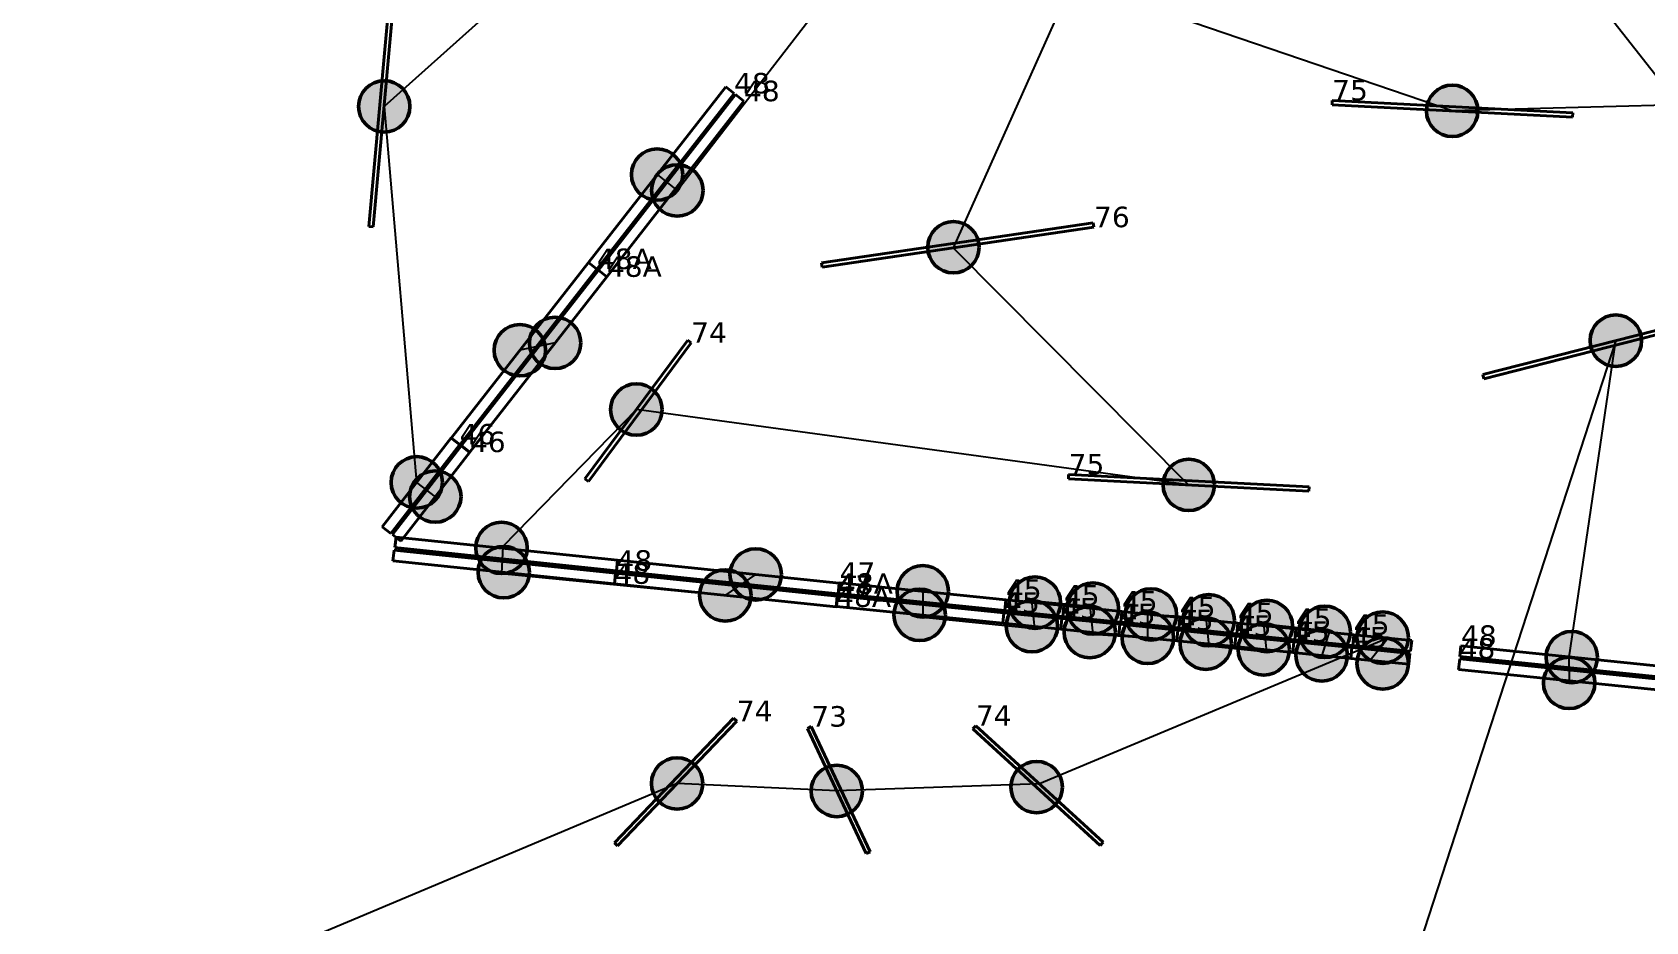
# Model space of a CAD drawing. Header units: millimetres. Extents: x -243740 to 150609, y -473655 to -165121.
# Drawn here: x 50245 to 64425, y -354028 to -346214 of the extents above; entities that cross this region are included whole.
import ezdxf

# ---------------------------------------------------------------- set-up
doc = ezdxf.new("R2010")
doc.units = ezdxf.units.MM
doc.layers.add('_Гр.ЩД-1C.10.4.I6.7', color=6, linetype='Continuous')
doc.layers.add('_Гр.ЩД-1C.10.4.I7.7', color=6, linetype='Continuous')
for name, color, linetype, lineweight in [('_освещение_dali', 3, 'Continuous', 50), ('DLX_FL1_LUM 122', 1, 'Continuous', 40), ('DLX_FL1_LUM 222', 5, 'Continuous', 40), ('DLX_LUM 12', 5, 'Continuous', 40), ('DLX_LUM 14', 5, 'Continuous', 40), ('DLX_LUM 17', 5, 'Continuous', 40), ('DLX_LUM 3', 5, 'Continuous', 40), ('DLX_LUM 4', 5, 'Continuous', 40), ('DLX_LUM 5', 5, 'Continuous', 40), ('DLX_LUM 6', 5, 'Continuous', 40)]:
    doc.layers.add(name, color=color, linetype=linetype, lineweight=lineweight)
doc.styles.add('TableTextStyle', font='')
doc.styles.get('TableTextStyle').set_extended_font_data('VERDANA.TTF')
doc.linetypes.add('Truba', pattern='A,3e-05,[4,MSH_7,S=1,R=0,X=0,Y=0],-3.022072', length=3.022102)

# ---------------------------------------------------------------- blocks, each defined once
blk = doc.blocks.new('A$Caabd1818')
at = {"layer": 'DLX_FL1_LUM 122'}
for points in [[(49958, 47743, 0), (51163, 49286, 0)], [(51163, 49286, 0), (49958, 47743, 0)], [(51163, 49286, 0), (49958, 47743, 0)], [(49958, 47743, 0), (51163, 49286, 0)], [(51238, 49228, 0), (50032, 47685, 0)], [(50032, 47685, 0), (51238, 49228, 0)], [(50032, 47685, 0), (51238, 49228, 0)], [(51238, 49228, 0), (50032, 47685, 0)], [(50045, 47675, 0), (51251, 49218, 0)], [(51251, 49218, 0), (50045, 47675, 0)], [(51251, 49218, 0), (50045, 47675, 0)], [(50045, 47675, 0), (51251, 49218, 0)], [(51163, 49286, 0), (51163, 49286, 0)], [(51163, 49286, 0), (51238, 49228, 0)], [(51238, 49228, 0), (51163, 49286, 0)], [(51163, 49286, 0), (51163, 49286, 0)], [(51238, 49228, 0), (51163, 49286, 0)], [(51163, 49286, 0), (51238, 49228, 0)], [(51238, 49228, 0), (51238, 49228, 0)], [(51238, 49228, 0), (51238, 49228, 0)], [(51251, 49218, 0), (51251, 49218, 0)], [(51251, 49218, 0), (51325, 49160, 0)], [(51325, 49160, 0), (51251, 49218, 0)], [(51251, 49218, 0), (51251, 49218, 0)], [(51325, 49160, 0), (51251, 49218, 0)], [(51251, 49218, 0), (51325, 49160, 0)], [(51325, 49160, 0), (50119, 47617, 0)], [(50119, 47617, 0), (51325, 49160, 0)], [(50119, 47617, 0), (51325, 49160, 0)], [(51325, 49160, 0), (50119, 47617, 0)], [(51325, 49160, 0), (51325, 49160, 0)], [(51325, 49160, 0), (51325, 49160, 0)], [(50032, 47685, 0), (49958, 47743, 0)], [(49958, 47743, 0), (49958, 47743, 0)], [(49958, 47743, 0), (50032, 47685, 0)], [(49958, 47743, 0), (49958, 47743, 0)], [(49958, 47743, 0), (50032, 47685, 0)], [(50032, 47685, 0), (49958, 47743, 0)], [(50032, 47685, 0), (50032, 47685, 0)], [(50032, 47685, 0), (50032, 47685, 0)], [(50119, 47617, 0), (50045, 47675, 0)], [(50045, 47675, 0), (50045, 47675, 0)], [(50045, 47675, 0), (50119, 47617, 0)], [(50045, 47675, 0), (50045, 47675, 0)], [(50045, 47675, 0), (50119, 47617, 0)], [(50119, 47617, 0), (50045, 47675, 0)], [(50119, 47617, 0), (50119, 47617, 0)], [(50119, 47617, 0), (50119, 47617, 0)], [(51409, 46578, 0), (51419, 46671, 0)], [(51419, 46671, 0), (51409, 46578, 0)], [(51419, 46671, 0), (51409, 46578, 0)], [(51409, 46578, 0), (51419, 46671, 0)], [(51419, 46671, 0), (53367, 46468, 0)], [(53367, 46468, 0), (51419, 46671, 0)], [(51419, 46671, 0), (51419, 46671, 0)], [(51419, 46671, 0), (51419, 46671, 0)], [(53367, 46468, 0), (51419, 46671, 0)], [(51419, 46671, 0), (53367, 46468, 0)], [(51393, 46463, 0), (51402, 46556, 0)], [(51402, 46556, 0), (51393, 46463, 0)], [(51402, 46556, 0), (51393, 46463, 0)], [(51393, 46463, 0), (51402, 46556, 0)], [(51402, 46556, 0), (53350, 46353, 0)], [(53350, 46353, 0), (51402, 46556, 0)], [(51402, 46556, 0), (51402, 46556, 0)], [(51402, 46556, 0), (51402, 46556, 0)], [(53350, 46353, 0), (51402, 46556, 0)], [(51402, 46556, 0), (53350, 46353, 0)], [(53357, 46375, 0), (51409, 46578, 0)], [(51409, 46578, 0), (51409, 46578, 0)], [(51409, 46578, 0), (53357, 46375, 0)], [(51409, 46578, 0), (51409, 46578, 0)], [(51409, 46578, 0), (53357, 46375, 0)], [(53357, 46375, 0), (51409, 46578, 0)], [(53340, 46260, 0), (51393, 46463, 0)], [(51393, 46463, 0), (51393, 46463, 0)], [(51393, 46463, 0), (53340, 46260, 0)], [(51393, 46463, 0), (51393, 46463, 0)], [(51393, 46463, 0), (53340, 46260, 0)], [(53340, 46260, 0), (51393, 46463, 0)], [(53367, 46468, 0), (53357, 46375, 0)], [(53357, 46375, 0), (53367, 46468, 0)], [(53357, 46375, 0), (53367, 46468, 0)], [(53367, 46468, 0), (53357, 46375, 0)], [(53357, 46375, 0), (53357, 46375, 0)], [(53357, 46375, 0), (53357, 46375, 0)], [(53367, 46468, 0), (53367, 46468, 0)], [(53367, 46468, 0), (53367, 46468, 0)], [(53350, 46353, 0), (53340, 46260, 0)], [(53340, 46260, 0), (53350, 46353, 0)], [(53340, 46260, 0), (53350, 46353, 0)], [(53350, 46353, 0), (53340, 46260, 0)], [(53340, 46260, 0), (53340, 46260, 0)], [(53340, 46260, 0), (53340, 46260, 0)], [(53350, 46353, 0), (53350, 46353, 0)], [(53350, 46353, 0), (53350, 46353, 0)]]:
    blk.add_polyline3d(points, dxfattribs=at)
at = {"layer": 'DLX_FL1_LUM 222'}
for points in [[(51163, 49286, 0), (52369, 50829, 0)], [(52369, 50829, 0), (51163, 49286, 0)], [(52369, 50829, 0), (51163, 49286, 0)], [(51163, 49286, 0), (52369, 50829, 0)], [(52443, 50771, 0), (51237, 49228, 0)], [(51237, 49228, 0), (52443, 50771, 0)], [(51237, 49228, 0), (52443, 50771, 0)], [(52443, 50771, 0), (51237, 49228, 0)], [(52369, 50829, 0), (52369, 50829, 0)], [(52369, 50829, 0), (52443, 50771, 0)], [(52443, 50771, 0), (52369, 50829, 0)], [(52369, 50829, 0), (52369, 50829, 0)], [(52443, 50771, 0), (52369, 50829, 0)], [(52369, 50829, 0), (52443, 50771, 0)], [(52443, 50771, 0), (52443, 50771, 0)], [(52443, 50771, 0), (52443, 50771, 0)], [(51251, 49218, 0), (52456, 50761, 0)], [(52456, 50761, 0), (51251, 49218, 0)], [(52456, 50761, 0), (51251, 49218, 0)], [(51251, 49218, 0), (52456, 50761, 0)], [(52530, 50703, 0), (51325, 49160, 0)], [(51325, 49160, 0), (52530, 50703, 0)], [(51325, 49160, 0), (52530, 50703, 0)], [(52530, 50703, 0), (51325, 49160, 0)], [(52456, 50761, 0), (52456, 50761, 0)], [(52456, 50761, 0), (52530, 50703, 0)], [(52530, 50703, 0), (52456, 50761, 0)], [(52456, 50761, 0), (52456, 50761, 0)], [(52530, 50703, 0), (52456, 50761, 0)], [(52456, 50761, 0), (52530, 50703, 0)], [(52530, 50703, 0), (52530, 50703, 0)], [(52530, 50703, 0), (52530, 50703, 0)], [(51237, 49228, 0), (51163, 49286, 0)], [(51163, 49286, 0), (51163, 49286, 0)], [(51163, 49286, 0), (51237, 49228, 0)], [(51163, 49286, 0), (51163, 49286, 0)], [(51163, 49286, 0), (51237, 49228, 0)], [(51237, 49228, 0), (51163, 49286, 0)], [(51237, 49228, 0), (51237, 49228, 0)], [(51237, 49228, 0), (51237, 49228, 0)], [(51325, 49160, 0), (51251, 49218, 0)], [(51251, 49218, 0), (51251, 49218, 0)], [(51251, 49218, 0), (51325, 49160, 0)], [(51251, 49218, 0), (51251, 49218, 0)], [(51251, 49218, 0), (51325, 49160, 0)], [(51325, 49160, 0), (51251, 49218, 0)], [(51325, 49160, 0), (51325, 49160, 0)], [(51325, 49160, 0), (51325, 49160, 0)], [(49462, 46781, 0), (49472, 46874, 0)], [(49472, 46874, 0), (49462, 46781, 0)], [(49472, 46874, 0), (49462, 46781, 0)], [(49462, 46781, 0), (49472, 46874, 0)], [(49472, 46874, 0), (51419, 46671, 0)], [(51419, 46671, 0), (49472, 46874, 0)], [(49472, 46874, 0), (49472, 46874, 0)], [(49472, 46874, 0), (49472, 46874, 0)], [(51419, 46671, 0), (49472, 46874, 0)], [(49472, 46874, 0), (51419, 46671, 0)], [(49445, 46666, 0), (49455, 46759, 0)], [(49455, 46759, 0), (49445, 46666, 0)], [(49455, 46759, 0), (49445, 46666, 0)], [(49445, 46666, 0), (49455, 46759, 0)], [(51393, 46463, 0), (49445, 46666, 0)], [(49445, 46666, 0), (49445, 46666, 0)], [(49445, 46666, 0), (51393, 46463, 0)], [(49445, 46666, 0), (49445, 46666, 0)], [(49445, 46666, 0), (51393, 46463, 0)], [(51393, 46463, 0), (49445, 46666, 0)], [(49455, 46759, 0), (51402, 46556, 0)], [(51402, 46556, 0), (49455, 46759, 0)], [(49455, 46759, 0), (49455, 46759, 0)], [(49455, 46759, 0), (49455, 46759, 0)], [(51402, 46556, 0), (49455, 46759, 0)], [(49455, 46759, 0), (51402, 46556, 0)], [(51409, 46578, 0), (49462, 46781, 0)], [(49462, 46781, 0), (49462, 46781, 0)], [(49462, 46781, 0), (51409, 46578, 0)], [(49462, 46781, 0), (49462, 46781, 0)], [(49462, 46781, 0), (51409, 46578, 0)], [(51409, 46578, 0), (49462, 46781, 0)], [(51419, 46671, 0), (51409, 46578, 0)], [(51409, 46578, 0), (51419, 46671, 0)], [(51409, 46578, 0), (51419, 46671, 0)], [(51419, 46671, 0), (51409, 46578, 0)], [(51419, 46671, 0), (51419, 46671, 0)], [(51419, 46671, 0), (51419, 46671, 0)], [(51402, 46556, 0), (51393, 46463, 0)], [(51393, 46463, 0), (51402, 46556, 0)], [(51393, 46463, 0), (51402, 46556, 0)], [(51402, 46556, 0), (51393, 46463, 0)], [(51402, 46556, 0), (51402, 46556, 0)], [(51402, 46556, 0), (51402, 46556, 0)], [(51409, 46578, 0), (51409, 46578, 0)], [(51409, 46578, 0), (51409, 46578, 0)], [(51393, 46463, 0), (51393, 46463, 0)], [(51393, 46463, 0), (51393, 46463, 0)], [(58810, 45711, 0), (58820, 45805, 0)], [(58820, 45805, 0), (58810, 45711, 0)], [(58820, 45805, 0), (58810, 45711, 0)], [(58810, 45711, 0), (58820, 45805, 0)], [(58820, 45805, 0), (58820, 45805, 0)], [(58820, 45805, 0), (60767, 45606, 0)], [(60767, 45606, 0), (58820, 45805, 0)], [(58820, 45805, 0), (58820, 45805, 0)], [(60767, 45606, 0), (58820, 45805, 0)], [(58820, 45805, 0), (60767, 45606, 0)], [(58822, 45824, 0), (58831, 45918, 0)], [(58831, 45918, 0), (58822, 45824, 0)], [(58831, 45918, 0), (58822, 45824, 0)], [(58822, 45824, 0), (58831, 45918, 0)], [(60769, 45626, 0), (58822, 45824, 0)], [(58822, 45824, 0), (58822, 45824, 0)], [(58822, 45824, 0), (60769, 45626, 0)], [(58822, 45824, 0), (58822, 45824, 0)], [(58822, 45824, 0), (60769, 45626, 0)], [(60769, 45626, 0), (58822, 45824, 0)], [(58831, 45918, 0), (58831, 45918, 0)], [(58831, 45918, 0), (60779, 45719, 0)], [(60779, 45719, 0), (58831, 45918, 0)], [(58831, 45918, 0), (58831, 45918, 0)], [(60779, 45719, 0), (58831, 45918, 0)], [(58831, 45918, 0), (60779, 45719, 0)], [(60758, 45512, 0), (58810, 45711, 0)], [(58810, 45711, 0), (58810, 45711, 0)], [(58810, 45711, 0), (60758, 45512, 0)], [(58810, 45711, 0), (58810, 45711, 0)], [(58810, 45711, 0), (60758, 45512, 0)], [(60758, 45512, 0), (58810, 45711, 0)]]:
    blk.add_polyline3d(points, dxfattribs=at)
at = {"layer": 'DLX_LUM 12'}
for points in [[(51132, 47386, 0), (52036, 48603, 0)], [(52036, 48603, 0), (51132, 47386, 0)], [(52036, 48603, 0), (51132, 47386, 0)], [(51132, 47386, 0), (52036, 48603, 0)], [(52067, 48580, 0), (51163, 47363, 0)], [(51163, 47363, 0), (52067, 48580, 0)], [(51163, 47363, 0), (52067, 48580, 0)], [(52067, 48580, 0), (51163, 47363, 0)], [(52036, 48603, 0), (52036, 48603, 0)], [(52036, 48603, 0), (52067, 48580, 0)], [(52067, 48580, 0), (52036, 48603, 0)], [(52036, 48603, 0), (52036, 48603, 0)], [(52067, 48580, 0), (52036, 48603, 0)], [(52036, 48603, 0), (52067, 48580, 0)], [(52067, 48580, 0), (52067, 48580, 0)], [(52067, 48580, 0), (52067, 48580, 0)], [(51163, 47363, 0), (51132, 47386, 0)], [(51132, 47386, 0), (51132, 47386, 0)], [(51132, 47386, 0), (51163, 47363, 0)], [(51132, 47386, 0), (51132, 47386, 0)], [(51132, 47386, 0), (51163, 47363, 0)], [(51163, 47363, 0), (51132, 47386, 0)], [(51163, 47363, 0), (51163, 47363, 0)], [(51163, 47363, 0), (51163, 47363, 0)], [(51391, 44187, 0), (52439, 45282, 0)], [(52439, 45282, 0), (51391, 44187, 0)], [(52439, 45282, 0), (51391, 44187, 0)], [(51391, 44187, 0), (52439, 45282, 0)], [(52467, 45256, 0), (51418, 44161, 0)], [(51418, 44161, 0), (52467, 45256, 0)], [(51418, 44161, 0), (52467, 45256, 0)], [(52467, 45256, 0), (51418, 44161, 0)], [(52439, 45282, 0), (52439, 45282, 0)], [(52439, 45282, 0), (52467, 45256, 0)], [(52467, 45256, 0), (52439, 45282, 0)], [(52439, 45282, 0), (52439, 45282, 0)], [(52467, 45256, 0), (52439, 45282, 0)], [(52439, 45282, 0), (52467, 45256, 0)], [(52467, 45256, 0), (52467, 45256, 0)], [(52467, 45256, 0), (52467, 45256, 0)], [(54542, 45188, 0), (54568, 45216, 0)], [(54568, 45216, 0), (54542, 45188, 0)], [(54568, 45216, 0), (54542, 45188, 0)], [(54542, 45188, 0), (54568, 45216, 0)], [(55661, 44165, 0), (54542, 45188, 0)], [(54542, 45188, 0), (54542, 45188, 0)], [(54542, 45188, 0), (55661, 44165, 0)], [(54542, 45188, 0), (54542, 45188, 0)], [(54542, 45188, 0), (55661, 44165, 0)], [(55661, 44165, 0), (54542, 45188, 0)], [(54568, 45216, 0), (54568, 45216, 0)], [(54568, 45216, 0), (55687, 44193, 0)], [(55687, 44193, 0), (54568, 45216, 0)], [(54568, 45216, 0), (54568, 45216, 0)], [(55687, 44193, 0), (54568, 45216, 0)], [(54568, 45216, 0), (55687, 44193, 0)], [(51391, 44187, 0), (51391, 44187, 0)], [(51418, 44161, 0), (51391, 44187, 0)], [(51391, 44187, 0), (51391, 44187, 0)], [(51391, 44187, 0), (51418, 44161, 0)], [(51391, 44187, 0), (51418, 44161, 0)], [(51418, 44161, 0), (51391, 44187, 0)], [(51418, 44161, 0), (51418, 44161, 0)], [(51418, 44161, 0), (51418, 44161, 0)], [(55687, 44193, 0), (55661, 44165, 0)], [(55661, 44165, 0), (55687, 44193, 0)], [(55661, 44165, 0), (55687, 44193, 0)], [(55687, 44193, 0), (55661, 44165, 0)], [(55661, 44165, 0), (55661, 44165, 0)], [(55661, 44165, 0), (55661, 44165, 0)], [(55687, 44193, 0), (55687, 44193, 0)], [(55687, 44193, 0), (55687, 44193, 0)]]:
    blk.add_polyline3d(points, dxfattribs=at)
at = {"layer": 'DLX_LUM 14'}
for points in [[(53212, 49282, 0), (55600, 49634, 0)], [(55600, 49634, 0), (53212, 49282, 0)], [(55600, 49634, 0), (53212, 49282, 0)], [(53212, 49282, 0), (55600, 49634, 0)], [(55600, 49634, 0), (55600, 49634, 0)], [(55600, 49634, 0), (55606, 49596, 0)], [(55606, 49596, 0), (55600, 49634, 0)], [(55600, 49634, 0), (55600, 49634, 0)], [(55606, 49596, 0), (55600, 49634, 0)], [(55600, 49634, 0), (55606, 49596, 0)], [(55606, 49596, 0), (53218, 49244, 0)], [(53218, 49244, 0), (55606, 49596, 0)], [(53218, 49244, 0), (55606, 49596, 0)], [(55606, 49596, 0), (53218, 49244, 0)], [(55606, 49596, 0), (55606, 49596, 0)], [(55606, 49596, 0), (55606, 49596, 0)], [(53218, 49244, 0), (53212, 49282, 0)], [(53212, 49282, 0), (53212, 49282, 0)], [(53212, 49282, 0), (53218, 49244, 0)], [(53212, 49282, 0), (53212, 49282, 0)], [(53212, 49282, 0), (53218, 49244, 0)], [(53218, 49244, 0), (53212, 49282, 0)], [(53218, 49244, 0), (53218, 49244, 0)], [(53218, 49244, 0), (53218, 49244, 0)], [(59023, 48301, 0), (61362, 48897, 0)], [(61362, 48897, 0), (59023, 48301, 0)], [(61362, 48897, 0), (59023, 48301, 0)], [(59023, 48301, 0), (61362, 48897, 0)], [(61372, 48860, 0), (59032, 48264, 0)], [(59032, 48264, 0), (61372, 48860, 0)], [(59032, 48264, 0), (61372, 48860, 0)], [(61372, 48860, 0), (59032, 48264, 0)], [(59032, 48264, 0), (59023, 48301, 0)], [(59023, 48301, 0), (59023, 48301, 0)], [(59023, 48301, 0), (59032, 48264, 0)], [(59023, 48301, 0), (59023, 48301, 0)], [(59023, 48301, 0), (59032, 48264, 0)], [(59032, 48264, 0), (59023, 48301, 0)], [(59032, 48264, 0), (59032, 48264, 0)], [(59032, 48264, 0), (59032, 48264, 0)]]:
    blk.add_polyline3d(points, dxfattribs=at)
at = {"layer": 'DLX_LUM 17'}
for points in [[(49233, 49603, 0), (49423, 51710, 0)], [(49423, 51710, 0), (49233, 49603, 0)], [(49423, 51710, 0), (49233, 49603, 0)], [(49233, 49603, 0), (49423, 51710, 0)], [(49461, 51707, 0), (49271, 49599, 0)], [(49271, 49599, 0), (49461, 51707, 0)], [(49271, 49599, 0), (49461, 51707, 0)], [(49461, 51707, 0), (49271, 49599, 0)], [(57698, 50672, 0), (57700, 50710, 0)], [(57700, 50710, 0), (57698, 50672, 0)], [(57700, 50710, 0), (57698, 50672, 0)], [(57698, 50672, 0), (57700, 50710, 0)], [(59811, 50564, 0), (57698, 50672, 0)], [(57698, 50672, 0), (57698, 50672, 0)], [(57698, 50672, 0), (59811, 50564, 0)], [(57698, 50672, 0), (57698, 50672, 0)], [(57698, 50672, 0), (59811, 50564, 0)], [(59811, 50564, 0), (57698, 50672, 0)], [(57700, 50710, 0), (57700, 50710, 0)], [(57700, 50710, 0), (59813, 50602, 0)], [(59813, 50602, 0), (57700, 50710, 0)], [(57700, 50710, 0), (57700, 50710, 0)], [(59813, 50602, 0), (57700, 50710, 0)], [(57700, 50710, 0), (59813, 50602, 0)], [(59813, 50602, 0), (59811, 50564, 0)], [(59811, 50564, 0), (59813, 50602, 0)], [(59811, 50564, 0), (59813, 50602, 0)], [(59813, 50602, 0), (59811, 50564, 0)], [(59811, 50564, 0), (59811, 50564, 0)], [(59811, 50564, 0), (59811, 50564, 0)], [(59813, 50602, 0), (59813, 50602, 0)], [(59813, 50602, 0), (59813, 50602, 0)], [(49271, 49599, 0), (49233, 49603, 0)], [(49233, 49603, 0), (49233, 49603, 0)], [(49233, 49603, 0), (49271, 49599, 0)], [(49233, 49603, 0), (49233, 49603, 0)], [(49233, 49603, 0), (49271, 49599, 0)], [(49271, 49599, 0), (49233, 49603, 0)], [(49271, 49599, 0), (49271, 49599, 0)], [(49271, 49599, 0), (49271, 49599, 0)], [(55381, 47385, 0), (55383, 47423, 0)], [(55383, 47423, 0), (55381, 47385, 0)], [(55383, 47423, 0), (55381, 47385, 0)], [(55381, 47385, 0), (55383, 47423, 0)], [(57494, 47277, 0), (55381, 47385, 0)], [(55381, 47385, 0), (55381, 47385, 0)], [(55381, 47385, 0), (57494, 47277, 0)], [(55381, 47385, 0), (55381, 47385, 0)], [(55381, 47385, 0), (57494, 47277, 0)], [(57494, 47277, 0), (55381, 47385, 0)], [(55383, 47423, 0), (55383, 47423, 0)], [(55383, 47423, 0), (57496, 47315, 0)], [(57496, 47315, 0), (55383, 47423, 0)], [(55383, 47423, 0), (55383, 47423, 0)], [(57496, 47315, 0), (55383, 47423, 0)], [(55383, 47423, 0), (57496, 47315, 0)], [(57496, 47315, 0), (57494, 47277, 0)], [(57494, 47277, 0), (57496, 47315, 0)], [(57494, 47277, 0), (57496, 47315, 0)], [(57496, 47315, 0), (57494, 47277, 0)], [(57494, 47277, 0), (57494, 47277, 0)], [(57494, 47277, 0), (57494, 47277, 0)], [(57496, 47315, 0), (57496, 47315, 0)], [(57496, 47315, 0), (57496, 47315, 0)]]:
    blk.add_polyline3d(points, dxfattribs=at)
at = {"layer": 'DLX_LUM 3'}
for points in [[(49350, 46963, 0), (49957, 47745, 0)], [(49957, 47745, 0), (49350, 46963, 0)], [(49957, 47745, 0), (49350, 46963, 0)], [(49350, 46963, 0), (49957, 47745, 0)], [(50032, 47688, 0), (49425, 46905, 0)], [(49425, 46905, 0), (50032, 47688, 0)], [(49425, 46905, 0), (50032, 47688, 0)], [(50032, 47688, 0), (49425, 46905, 0)], [(49440, 46896, 0), (50047, 47678, 0)], [(50047, 47678, 0), (49440, 46896, 0)], [(50047, 47678, 0), (49440, 46896, 0)], [(49440, 46896, 0), (50047, 47678, 0)], [(49957, 47745, 0), (49957, 47745, 0)], [(49957, 47745, 0), (50032, 47688, 0)], [(50032, 47688, 0), (49957, 47745, 0)], [(49957, 47745, 0), (49957, 47745, 0)], [(50032, 47688, 0), (49957, 47745, 0)], [(49957, 47745, 0), (50032, 47688, 0)], [(50032, 47688, 0), (50032, 47688, 0)], [(50032, 47688, 0), (50032, 47688, 0)], [(50047, 47678, 0), (50047, 47678, 0)], [(50047, 47678, 0), (50121, 47620, 0)], [(50121, 47620, 0), (50047, 47678, 0)], [(50047, 47678, 0), (50047, 47678, 0)], [(50121, 47620, 0), (50047, 47678, 0)], [(50047, 47678, 0), (50121, 47620, 0)], [(50121, 47620, 0), (49514, 46838, 0)], [(49514, 46838, 0), (50121, 47620, 0)], [(49514, 46838, 0), (50121, 47620, 0)], [(50121, 47620, 0), (49514, 46838, 0)], [(50121, 47620, 0), (50121, 47620, 0)], [(50121, 47620, 0), (50121, 47620, 0)], [(49350, 46963, 0), (49350, 46963, 0)], [(49425, 46905, 0), (49350, 46963, 0)], [(49350, 46963, 0), (49350, 46963, 0)], [(49350, 46963, 0), (49425, 46905, 0)], [(49350, 46963, 0), (49425, 46905, 0)], [(49425, 46905, 0), (49350, 46963, 0)], [(49425, 46905, 0), (49425, 46905, 0)], [(49425, 46905, 0), (49425, 46905, 0)], [(49440, 46896, 0), (49440, 46896, 0)], [(49514, 46838, 0), (49440, 46896, 0)], [(49440, 46896, 0), (49440, 46896, 0)], [(49440, 46896, 0), (49514, 46838, 0)], [(49440, 46896, 0), (49514, 46838, 0)], [(49514, 46838, 0), (49440, 46896, 0)], [(49514, 46838, 0), (49514, 46838, 0)], [(49514, 46838, 0), (49514, 46838, 0)]]:
    blk.add_polyline3d(points, dxfattribs=at)
at = {"layer": 'DLX_LUM 4'}
for points in [[(53360, 46377, 0), (53370, 46471, 0)], [(53370, 46471, 0), (53360, 46377, 0)], [(53370, 46471, 0), (53360, 46377, 0)], [(53360, 46377, 0), (53370, 46471, 0)], [(54823, 46228, 0), (53360, 46377, 0)], [(53360, 46377, 0), (53360, 46377, 0)], [(53360, 46377, 0), (54823, 46228, 0)], [(53360, 46377, 0), (53360, 46377, 0)], [(53360, 46377, 0), (54823, 46228, 0)], [(54823, 46228, 0), (53360, 46377, 0)], [(53370, 46471, 0), (53370, 46471, 0)], [(53370, 46471, 0), (54832, 46322, 0)], [(54832, 46322, 0), (53370, 46471, 0)], [(53370, 46471, 0), (53370, 46471, 0)], [(54832, 46322, 0), (53370, 46471, 0)], [(53370, 46471, 0), (54832, 46322, 0)], [(53343, 46264, 0), (53352, 46358, 0)], [(53352, 46358, 0), (53343, 46264, 0)], [(53352, 46358, 0), (53343, 46264, 0)], [(53343, 46264, 0), (53352, 46358, 0)], [(54805, 46116, 0), (53343, 46264, 0)], [(53343, 46264, 0), (53343, 46264, 0)], [(53343, 46264, 0), (54805, 46116, 0)], [(53343, 46264, 0), (53343, 46264, 0)], [(53343, 46264, 0), (54805, 46116, 0)], [(54805, 46116, 0), (53343, 46264, 0)], [(53352, 46358, 0), (53352, 46358, 0)], [(53352, 46358, 0), (54815, 46209, 0)], [(54815, 46209, 0), (53352, 46358, 0)], [(53352, 46358, 0), (53352, 46358, 0)], [(54815, 46209, 0), (53352, 46358, 0)], [(53352, 46358, 0), (54815, 46209, 0)], [(54832, 46322, 0), (54823, 46228, 0)], [(54823, 46228, 0), (54832, 46322, 0)], [(54823, 46228, 0), (54832, 46322, 0)], [(54832, 46322, 0), (54823, 46228, 0)], [(54823, 46228, 0), (54823, 46228, 0)], [(54823, 46228, 0), (54823, 46228, 0)], [(54832, 46322, 0), (54832, 46322, 0)], [(54832, 46322, 0), (54832, 46322, 0)], [(54815, 46209, 0), (54805, 46116, 0)], [(54805, 46116, 0), (54815, 46209, 0)], [(54805, 46116, 0), (54815, 46209, 0)], [(54815, 46209, 0), (54805, 46116, 0)], [(54805, 46116, 0), (54805, 46116, 0)], [(54805, 46116, 0), (54805, 46116, 0)], [(54815, 46209, 0), (54815, 46209, 0)], [(54815, 46209, 0), (54815, 46209, 0)]]:
    blk.add_polyline3d(points, dxfattribs=at)
at = {"layer": 'DLX_LUM 5'}
for points in [[(54823, 46228, 0), (54832, 46322, 0)], [(54832, 46322, 0), (54823, 46228, 0)], [(54832, 46322, 0), (54823, 46228, 0)], [(54823, 46228, 0), (54832, 46322, 0)], [(55332, 46177, 0), (54823, 46228, 0)], [(54823, 46228, 0), (54823, 46228, 0)], [(54823, 46228, 0), (55332, 46177, 0)], [(54823, 46228, 0), (54823, 46228, 0)], [(54823, 46228, 0), (55332, 46177, 0)], [(55332, 46177, 0), (54823, 46228, 0)], [(54832, 46322, 0), (54832, 46322, 0)], [(54832, 46322, 0), (55342, 46271, 0)], [(55342, 46271, 0), (54832, 46322, 0)], [(54832, 46322, 0), (54832, 46322, 0)], [(55342, 46271, 0), (54832, 46322, 0)], [(54832, 46322, 0), (55342, 46271, 0)], [(55342, 46271, 0), (55332, 46177, 0)], [(55332, 46177, 0), (55342, 46271, 0)], [(55332, 46177, 0), (55342, 46271, 0)], [(55342, 46271, 0), (55332, 46177, 0)], [(55332, 46177, 0), (55342, 46271, 0)], [(55342, 46271, 0), (55332, 46177, 0)], [(55342, 46271, 0), (55332, 46177, 0)], [(55332, 46177, 0), (55342, 46271, 0)], [(55342, 46271, 0), (55342, 46271, 0)], [(55342, 46271, 0), (55342, 46271, 0)], [(55342, 46271, 0), (55342, 46271, 0)], [(55342, 46271, 0), (55851, 46220, 0)], [(55851, 46220, 0), (55342, 46271, 0)], [(55342, 46271, 0), (55342, 46271, 0)], [(55851, 46220, 0), (55342, 46271, 0)], [(55342, 46271, 0), (55851, 46220, 0)], [(54806, 46116, 0), (54815, 46209, 0)], [(54815, 46209, 0), (54806, 46116, 0)], [(54815, 46209, 0), (54806, 46116, 0)], [(54806, 46116, 0), (54815, 46209, 0)], [(55315, 46064, 0), (54806, 46116, 0)], [(54806, 46116, 0), (54806, 46116, 0)], [(54806, 46116, 0), (55315, 46064, 0)], [(54806, 46116, 0), (54806, 46116, 0)], [(54806, 46116, 0), (55315, 46064, 0)], [(55315, 46064, 0), (54806, 46116, 0)], [(54815, 46209, 0), (54815, 46209, 0)], [(54815, 46209, 0), (55324, 46158, 0)], [(55324, 46158, 0), (54815, 46209, 0)], [(54815, 46209, 0), (54815, 46209, 0)], [(55324, 46158, 0), (54815, 46209, 0)], [(54815, 46209, 0), (55324, 46158, 0)], [(55324, 46158, 0), (55315, 46064, 0)], [(55315, 46064, 0), (55324, 46158, 0)], [(55315, 46064, 0), (55324, 46158, 0)], [(55324, 46158, 0), (55315, 46064, 0)], [(55315, 46064, 0), (55324, 46158, 0)], [(55324, 46158, 0), (55315, 46064, 0)], [(55324, 46158, 0), (55315, 46064, 0)], [(55315, 46064, 0), (55324, 46158, 0)], [(55324, 46158, 0), (55324, 46158, 0)], [(55324, 46158, 0), (55324, 46158, 0)], [(55324, 46158, 0), (55324, 46158, 0)], [(55324, 46158, 0), (55834, 46107, 0)], [(55834, 46107, 0), (55324, 46158, 0)], [(55324, 46158, 0), (55324, 46158, 0)], [(55834, 46107, 0), (55324, 46158, 0)], [(55324, 46158, 0), (55834, 46107, 0)], [(55332, 46177, 0), (55332, 46177, 0)], [(55332, 46177, 0), (55332, 46177, 0)], [(55842, 46126, 0), (55332, 46177, 0)], [(55332, 46177, 0), (55332, 46177, 0)], [(55332, 46177, 0), (55842, 46126, 0)], [(55332, 46177, 0), (55332, 46177, 0)], [(55332, 46177, 0), (55842, 46126, 0)], [(55842, 46126, 0), (55332, 46177, 0)], [(55834, 46107, 0), (55824, 46013, 0)], [(55824, 46013, 0), (55834, 46107, 0)], [(55824, 46013, 0), (55834, 46107, 0)], [(55834, 46107, 0), (55824, 46013, 0)], [(55824, 46013, 0), (55834, 46107, 0)], [(55834, 46107, 0), (55824, 46013, 0)], [(55834, 46107, 0), (55824, 46013, 0)], [(55824, 46013, 0), (55834, 46107, 0)], [(55834, 46107, 0), (55834, 46107, 0)], [(55834, 46107, 0), (55834, 46107, 0)], [(55834, 46107, 0), (55834, 46107, 0)], [(55834, 46107, 0), (56343, 46056, 0)], [(56343, 46056, 0), (55834, 46107, 0)], [(55834, 46107, 0), (55834, 46107, 0)], [(56343, 46056, 0), (55834, 46107, 0)], [(55834, 46107, 0), (56343, 46056, 0)], [(55851, 46220, 0), (55842, 46126, 0)], [(55842, 46126, 0), (55851, 46220, 0)], [(55842, 46126, 0), (55851, 46220, 0)], [(55851, 46220, 0), (55842, 46126, 0)], [(55842, 46126, 0), (55851, 46220, 0)], [(55851, 46220, 0), (55842, 46126, 0)], [(55851, 46220, 0), (55842, 46126, 0)], [(55842, 46126, 0), (55851, 46220, 0)], [(55842, 46126, 0), (55842, 46126, 0)], [(55842, 46126, 0), (55842, 46126, 0)], [(56351, 46075, 0), (55842, 46126, 0)], [(55842, 46126, 0), (55842, 46126, 0)], [(55842, 46126, 0), (56351, 46075, 0)], [(55842, 46126, 0), (55842, 46126, 0)], [(55842, 46126, 0), (56351, 46075, 0)], [(56351, 46075, 0), (55842, 46126, 0)], [(55851, 46220, 0), (55851, 46220, 0)], [(55851, 46220, 0), (55851, 46220, 0)], [(55851, 46220, 0), (55851, 46220, 0)], [(55851, 46220, 0), (56361, 46168, 0)], [(56361, 46168, 0), (55851, 46220, 0)], [(55851, 46220, 0), (55851, 46220, 0)], [(56361, 46168, 0), (55851, 46220, 0)], [(55851, 46220, 0), (56361, 46168, 0)], [(56361, 46168, 0), (56351, 46075, 0)], [(56351, 46075, 0), (56361, 46168, 0)], [(56351, 46075, 0), (56361, 46168, 0)], [(56361, 46168, 0), (56351, 46075, 0)], [(56351, 46075, 0), (56361, 46168, 0)], [(56361, 46168, 0), (56351, 46075, 0)], [(56361, 46168, 0), (56351, 46075, 0)], [(56351, 46075, 0), (56361, 46168, 0)], [(56361, 46168, 0), (56361, 46168, 0)], [(56361, 46168, 0), (56361, 46168, 0)], [(56361, 46168, 0), (56361, 46168, 0)], [(56361, 46168, 0), (56870, 46117, 0)], [(56870, 46117, 0), (56361, 46168, 0)], [(56361, 46168, 0), (56361, 46168, 0)], [(56870, 46117, 0), (56361, 46168, 0)], [(56361, 46168, 0), (56870, 46117, 0)], [(56870, 46117, 0), (56861, 46024, 0)], [(56861, 46024, 0), (56870, 46117, 0)], [(56861, 46024, 0), (56870, 46117, 0)], [(56870, 46117, 0), (56861, 46024, 0)], [(56861, 46024, 0), (56870, 46117, 0)], [(56870, 46117, 0), (56861, 46024, 0)], [(56870, 46117, 0), (56861, 46024, 0)], [(56861, 46024, 0), (56870, 46117, 0)], [(56870, 46117, 0), (56870, 46117, 0)], [(56870, 46117, 0), (56870, 46117, 0)], [(56870, 46117, 0), (56870, 46117, 0)], [(56870, 46117, 0), (57380, 46066, 0)], [(57380, 46066, 0), (56870, 46117, 0)], [(56870, 46117, 0), (56870, 46117, 0)], [(57380, 46066, 0), (56870, 46117, 0)], [(56870, 46117, 0), (57380, 46066, 0)], [(55315, 46064, 0), (55315, 46064, 0)], [(55315, 46064, 0), (55315, 46064, 0)], [(55824, 46013, 0), (55315, 46064, 0)], [(55315, 46064, 0), (55315, 46064, 0)], [(55315, 46064, 0), (55824, 46013, 0)], [(55315, 46064, 0), (55315, 46064, 0)], [(55315, 46064, 0), (55824, 46013, 0)], [(55824, 46013, 0), (55315, 46064, 0)], [(55824, 46013, 0), (55824, 46013, 0)], [(55824, 46013, 0), (55824, 46013, 0)], [(56334, 45962, 0), (55824, 46013, 0)], [(55824, 46013, 0), (55824, 46013, 0)], [(55824, 46013, 0), (56334, 45962, 0)], [(55824, 46013, 0), (55824, 46013, 0)], [(55824, 46013, 0), (56334, 45962, 0)], [(56334, 45962, 0), (55824, 46013, 0)], [(56343, 46056, 0), (56334, 45962, 0)], [(56334, 45962, 0), (56343, 46056, 0)], [(56334, 45962, 0), (56343, 46056, 0)], [(56343, 46056, 0), (56334, 45962, 0)], [(56334, 45962, 0), (56343, 46056, 0)], [(56343, 46056, 0), (56334, 45962, 0)], [(56343, 46056, 0), (56334, 45962, 0)], [(56334, 45962, 0), (56343, 46056, 0)], [(56334, 45962, 0), (56334, 45962, 0)], [(56334, 45962, 0), (56334, 45962, 0)], [(56843, 45911, 0), (56334, 45962, 0)], [(56334, 45962, 0), (56334, 45962, 0)], [(56334, 45962, 0), (56843, 45911, 0)], [(56334, 45962, 0), (56334, 45962, 0)], [(56334, 45962, 0), (56843, 45911, 0)], [(56843, 45911, 0), (56334, 45962, 0)], [(56343, 46056, 0), (56343, 46056, 0)], [(56343, 46056, 0), (56343, 46056, 0)], [(56343, 46056, 0), (56343, 46056, 0)], [(56343, 46056, 0), (56853, 46004, 0)], [(56853, 46004, 0), (56343, 46056, 0)], [(56343, 46056, 0), (56343, 46056, 0)], [(56853, 46004, 0), (56343, 46056, 0)], [(56343, 46056, 0), (56853, 46004, 0)], [(56351, 46075, 0), (56351, 46075, 0)], [(56351, 46075, 0), (56351, 46075, 0)], [(56861, 46024, 0), (56351, 46075, 0)], [(56351, 46075, 0), (56351, 46075, 0)], [(56351, 46075, 0), (56861, 46024, 0)], [(56351, 46075, 0), (56351, 46075, 0)], [(56351, 46075, 0), (56861, 46024, 0)], [(56861, 46024, 0), (56351, 46075, 0)], [(56853, 46004, 0), (56843, 45911, 0)], [(56843, 45911, 0), (56853, 46004, 0)], [(56843, 45911, 0), (56853, 46004, 0)], [(56853, 46004, 0), (56843, 45911, 0)], [(56843, 45911, 0), (56853, 46004, 0)], [(56853, 46004, 0), (56843, 45911, 0)], [(56853, 46004, 0), (56843, 45911, 0)], [(56843, 45911, 0), (56853, 46004, 0)], [(56853, 46004, 0), (56853, 46004, 0)], [(56853, 46004, 0), (56853, 46004, 0)], [(56853, 46004, 0), (56853, 46004, 0)], [(56853, 46004, 0), (57362, 45953, 0)], [(57362, 45953, 0), (56853, 46004, 0)], [(56853, 46004, 0), (56853, 46004, 0)], [(57362, 45953, 0), (56853, 46004, 0)], [(56853, 46004, 0), (57362, 45953, 0)], [(56861, 46024, 0), (56861, 46024, 0)], [(56861, 46024, 0), (56861, 46024, 0)], [(57370, 45972, 0), (56861, 46024, 0)], [(56861, 46024, 0), (56861, 46024, 0)], [(56861, 46024, 0), (57370, 45972, 0)], [(56861, 46024, 0), (56861, 46024, 0)], [(56861, 46024, 0), (57370, 45972, 0)], [(57370, 45972, 0), (56861, 46024, 0)], [(57362, 45953, 0), (57353, 45860, 0)], [(57353, 45860, 0), (57362, 45953, 0)], [(57353, 45860, 0), (57362, 45953, 0)], [(57362, 45953, 0), (57353, 45860, 0)], [(57353, 45860, 0), (57362, 45953, 0)], [(57362, 45953, 0), (57353, 45860, 0)], [(57362, 45953, 0), (57353, 45860, 0)], [(57353, 45860, 0), (57362, 45953, 0)], [(57362, 45953, 0), (57362, 45953, 0)], [(57362, 45953, 0), (57362, 45953, 0)], [(57362, 45953, 0), (57362, 45953, 0)], [(57362, 45953, 0), (57872, 45902, 0)], [(57872, 45902, 0), (57362, 45953, 0)], [(57362, 45953, 0), (57362, 45953, 0)], [(57872, 45902, 0), (57362, 45953, 0)], [(57362, 45953, 0), (57872, 45902, 0)], [(57380, 46066, 0), (57370, 45972, 0)], [(57370, 45972, 0), (57380, 46066, 0)], [(57370, 45972, 0), (57380, 46066, 0)], [(57380, 46066, 0), (57370, 45972, 0)], [(57370, 45972, 0), (57380, 46066, 0)], [(57380, 46066, 0), (57370, 45972, 0)], [(57380, 46066, 0), (57370, 45972, 0)], [(57370, 45972, 0), (57380, 46066, 0)], [(57370, 45972, 0), (57370, 45972, 0)], [(57370, 45972, 0), (57370, 45972, 0)], [(57880, 45921, 0), (57370, 45972, 0)], [(57370, 45972, 0), (57370, 45972, 0)], [(57370, 45972, 0), (57880, 45921, 0)], [(57370, 45972, 0), (57370, 45972, 0)], [(57370, 45972, 0), (57880, 45921, 0)], [(57880, 45921, 0), (57370, 45972, 0)], [(57380, 46066, 0), (57380, 46066, 0)], [(57380, 46066, 0), (57380, 46066, 0)], [(57380, 46066, 0), (57380, 46066, 0)], [(57380, 46066, 0), (57889, 46015, 0)], [(57889, 46015, 0), (57380, 46066, 0)], [(57380, 46066, 0), (57380, 46066, 0)], [(57889, 46015, 0), (57380, 46066, 0)], [(57380, 46066, 0), (57889, 46015, 0)], [(57889, 46015, 0), (57880, 45921, 0)], [(57880, 45921, 0), (57889, 46015, 0)], [(57880, 45921, 0), (57889, 46015, 0)], [(57889, 46015, 0), (57880, 45921, 0)], [(57880, 45921, 0), (57889, 46015, 0)], [(57889, 46015, 0), (57880, 45921, 0)], [(57889, 46015, 0), (57880, 45921, 0)], [(57880, 45921, 0), (57889, 46015, 0)], [(57889, 46015, 0), (57889, 46015, 0)], [(57889, 46015, 0), (57889, 46015, 0)], [(57889, 46015, 0), (57889, 46015, 0)], [(57889, 46015, 0), (58398, 45964, 0)], [(58398, 45964, 0), (57889, 46015, 0)], [(57889, 46015, 0), (57889, 46015, 0)], [(58398, 45964, 0), (57889, 46015, 0)], [(57889, 46015, 0), (58398, 45964, 0)], [(58398, 45964, 0), (58389, 45870, 0)], [(58389, 45870, 0), (58398, 45964, 0)], [(58389, 45870, 0), (58398, 45964, 0)], [(58398, 45964, 0), (58389, 45870, 0)], [(58398, 45964, 0), (58398, 45964, 0)], [(58398, 45964, 0), (58398, 45964, 0)], [(56843, 45911, 0), (56843, 45911, 0)], [(56843, 45911, 0), (56843, 45911, 0)], [(57353, 45860, 0), (56843, 45911, 0)], [(56843, 45911, 0), (56843, 45911, 0)], [(56843, 45911, 0), (57353, 45860, 0)], [(56843, 45911, 0), (56843, 45911, 0)], [(56843, 45911, 0), (57353, 45860, 0)], [(57353, 45860, 0), (56843, 45911, 0)], [(57353, 45860, 0), (57353, 45860, 0)], [(57353, 45860, 0), (57353, 45860, 0)], [(57862, 45808, 0), (57353, 45860, 0)], [(57353, 45860, 0), (57353, 45860, 0)], [(57353, 45860, 0), (57862, 45808, 0)], [(57353, 45860, 0), (57353, 45860, 0)], [(57353, 45860, 0), (57862, 45808, 0)], [(57862, 45808, 0), (57353, 45860, 0)], [(57872, 45902, 0), (57862, 45808, 0)], [(57862, 45808, 0), (57872, 45902, 0)], [(57862, 45808, 0), (57872, 45902, 0)], [(57872, 45902, 0), (57862, 45808, 0)], [(57862, 45808, 0), (57872, 45902, 0)], [(57872, 45902, 0), (57862, 45808, 0)], [(57872, 45902, 0), (57862, 45808, 0)], [(57862, 45808, 0), (57872, 45902, 0)], [(57862, 45808, 0), (57862, 45808, 0)], [(57862, 45808, 0), (57862, 45808, 0)], [(58372, 45757, 0), (57862, 45808, 0)], [(57862, 45808, 0), (57862, 45808, 0)], [(57862, 45808, 0), (58372, 45757, 0)], [(57862, 45808, 0), (57862, 45808, 0)], [(57862, 45808, 0), (58372, 45757, 0)], [(58372, 45757, 0), (57862, 45808, 0)], [(57872, 45902, 0), (57872, 45902, 0)], [(57872, 45902, 0), (57872, 45902, 0)], [(57872, 45902, 0), (57872, 45902, 0)], [(57872, 45902, 0), (58381, 45851, 0)], [(58381, 45851, 0), (57872, 45902, 0)], [(57872, 45902, 0), (57872, 45902, 0)], [(58381, 45851, 0), (57872, 45902, 0)], [(57872, 45902, 0), (58381, 45851, 0)], [(57880, 45921, 0), (57880, 45921, 0)], [(57880, 45921, 0), (57880, 45921, 0)], [(58389, 45870, 0), (57880, 45921, 0)], [(57880, 45921, 0), (57880, 45921, 0)], [(57880, 45921, 0), (58389, 45870, 0)], [(57880, 45921, 0), (57880, 45921, 0)], [(57880, 45921, 0), (58389, 45870, 0)], [(58389, 45870, 0), (57880, 45921, 0)], [(58381, 45851, 0), (58372, 45757, 0)], [(58372, 45757, 0), (58381, 45851, 0)], [(58372, 45757, 0), (58381, 45851, 0)], [(58381, 45851, 0), (58372, 45757, 0)], [(58381, 45851, 0), (58381, 45851, 0)], [(58381, 45851, 0), (58381, 45851, 0)], [(58389, 45870, 0), (58389, 45870, 0)], [(58389, 45870, 0), (58389, 45870, 0)], [(58372, 45757, 0), (58372, 45757, 0)], [(58372, 45757, 0), (58372, 45757, 0)]]:
    blk.add_polyline3d(points, dxfattribs=at)
at = {"layer": 'DLX_LUM 6'}
for points in [[(53087, 45192, 0), (53121, 45208, 0)], [(53121, 45208, 0), (53087, 45192, 0)], [(53121, 45208, 0), (53087, 45192, 0)], [(53087, 45192, 0), (53121, 45208, 0)], [(53604, 44093, 0), (53087, 45192, 0)], [(53087, 45192, 0), (53087, 45192, 0)], [(53087, 45192, 0), (53604, 44093, 0)], [(53087, 45192, 0), (53087, 45192, 0)], [(53087, 45192, 0), (53604, 44093, 0)], [(53604, 44093, 0), (53087, 45192, 0)], [(53121, 45208, 0), (53121, 45208, 0)], [(53121, 45208, 0), (53638, 44109, 0)], [(53638, 44109, 0), (53121, 45208, 0)], [(53121, 45208, 0), (53121, 45208, 0)], [(53638, 44109, 0), (53121, 45208, 0)], [(53121, 45208, 0), (53638, 44109, 0)], [(53638, 44109, 0), (53604, 44093, 0)], [(53604, 44093, 0), (53638, 44109, 0)], [(53604, 44093, 0), (53638, 44109, 0)], [(53638, 44109, 0), (53604, 44093, 0)], [(53638, 44109, 0), (53638, 44109, 0)], [(53638, 44109, 0), (53638, 44109, 0)], [(53604, 44093, 0), (53604, 44093, 0)], [(53604, 44093, 0), (53604, 44093, 0)]]:
    blk.add_polyline3d(points, dxfattribs=at)
blk = doc.blocks.new('A$Cab2378fa')
at = {"lineweight": 25}
h = blk.add_hatch(color=0, dxfattribs=at)
h.paths.add_polyline_path([(162, -157, 0.442338), (148, 178), (0, 0)])
h.paths.add_polyline_path([(-142, -170), (0, 0), (-163, 158, 0.430096)])
at = {"lineweight": 25, "true_color": 0xfff5f5}
h = blk.add_hatch(color=7, dxfattribs=at)
h.dxf.hatch_style = 1
h.paths.add_polyline_path([(0, 0), (-142, -170, 0.174923), (3, -222, 0.197808), (162, -157)])
h.paths.add_polyline_path([(-163, 158), (0, 0), (148, 178, 0.175398), (3, 230, 0.209014)])
blk.add_circle((3, 4), 226)

msp = doc.modelspace()

# ---------------------------------------------------------------- linework, layer by layer
at = {"layer": '_Гр.ЩД-1C.10.4.I6.7', "ltscale": 100}
msp.add_lwpolyline([(65504, -352089), (63754, -351910), (63752, -351703), (64162, -348923), (61967, -355667), (62202, -356333), (62277, -356547), (62480, -360137), (64831, -359301), (64086, -356094), (64086, -355871), (66026, -355396)], dxfattribs=at)
at = {"layer": '_Гр.ЩД-1C.10.4.I7.7', "ltscale": 100}
for points in [[(57000, -343592), (53338, -346865), (53623, -350168), (53786, -350294), (54840, -348943), (54530, -349007), (55736, -347464), (55914, -347604), (57440, -345626)], [(63333, -345088), (64720, -346851), (62724, -346904), (59386, -345766), (58338, -348108), (60407, -350190), (55554, -349528), (54381, -350731), (54369, -350970), (56336, -351161), (56603, -350977), (58071, -351126), (58071, -351352), (59057, -351452), (59030, -351205), (59539, -351257), (59566, -351503), (60049, -351534), (60049, -351325), (60558, -351359), (60585, -351605), (61095, -351657), (61068, -351410), (61645, -351472), (61577, -351688), (62004, -351731), (62158, -351537), (59097, -352817), (57315, -352879), (55912, -352813), (28929, -364160)]]:
    msp.add_lwpolyline(points, dxfattribs=at)

# ---------------------------------------------------------------- block references
at = {"layer": '_освещение_dali', "color": 5, "ltscale": 100}
for p in [(53335, -346869), (62721, -346908), (55733, -347468), (55911, -347607), (58338, -348106), (64159, -348927), (55551, -349532), (53621, -350172), (53784, -350297), (60406, -350194), (54366, -350748), (54386, -350961), (58068, -351129), (59054, -351229), (59563, -351281), (58041, -351336), (59027, -351436), (60073, -351332), (60582, -351383), (61092, -351434), (59536, -351487), (60046, -351538), (60555, -351589), (61601, -351485), (62110, -351536), (61065, -351640), (61574, -351692), (63772, -351707), (62110, -351763), (63749, -351934), (55909, -352817), (59069, -352849), (57312, -352883)]:
    msp.add_blockref('A$Cab2378fa', p, dxfattribs=at)
at = {"layer": '_освещение_dali', "color": 1, "ltscale": 100}
for p in [(54527, -349011), (54837, -348947), (56600, -350981), (56333, -351165)]:
    msp.add_blockref('A$Cab2378fa', p, dxfattribs=at)
at = {"layer": 'Defpoints', "linetype": 'Truba', "ltscale": 100}
msp.add_blockref('A$Caabd1818', (3970, -397522), dxfattribs=at)

# ---------------------------------------------------------------- texts
at = {"layer": '_освещение_dali', "color": 151, "true_color": 0x94b7dc, "style": 'TableTextStyle'}
for s, p in [('48', (56413, -346751)), ('48', (56500, -346819)), ('75', (61669, -346812)), ('76', (59576, -347926)), ('48А', (55207, -348294)), ('48А', (55295, -348362)), ('74', (56036, -348942)), ('46', (54001, -349834)), ('46', (54091, -349902)), ('75', (59353, -350098)), ('48', (55379, -350944)), ('48', (55362, -351059)), ('47', (57340, -351051)), ('48А', (57310, -351262)), ('47', (57322, -351164)), ('48А', (57326, -351147)), ('45', (58802, -351200)), ('45', (59311, -351251)), ('45', (58785, -351313)), ('45', (59294, -351364)), ('45', (59821, -351302)), ('45', (60330, -351353)), ('45', (60840, -351405)), ('45', (59803, -351415)), ('45', (60313, -351466)), ('45', (60822, -351517)), ('45', (61349, -351456)), ('45', (61859, -351507)), ('45', (61332, -351569)), ('45', (61841, -351620)), ('74', (56437, -352266)), ('73', (57091, -352314)), ('74', (58538, -352306))]:
    msp.add_text(s, height=180, dxfattribs=at).set_placement(p)
at = {"layer": '_освещение_dali', "color": 73, "true_color": 0x8cd86b, "style": 'TableTextStyle'}
for p in [(62801, -351604), (62789, -351717)]:
    msp.add_text('48', height=180, dxfattribs=at).set_placement(p)

doc.saveas('drawing.dxf')
